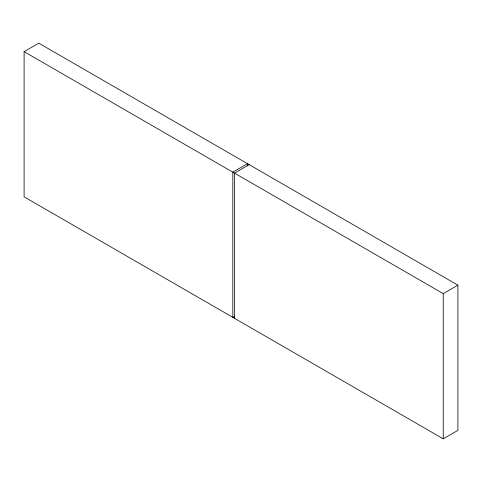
<?xml version="1.0" encoding="UTF-8"?>
<svg xmlns="http://www.w3.org/2000/svg" width="482" height="482" viewBox="0 0 482 482"><rect width="100%" height="100%" fill="white"/><g stroke="black" fill="none" stroke-linecap="round" stroke-linejoin="round"><path stroke-width="0.72" d="M24.1 51.646L38.771 43.175L457.9 285.163L457.9 430.354L443.229 438.825L24.1 196.837L24.1 51.646L443.229 293.628L457.9 285.163M249.176 164.651L234.505 173.122L234.505 318.313M234.74 316.24L232.824 317.349L232.824 172.152L247.495 163.687L247.495 165.941M443.229 293.628L443.229 438.825"/></g></svg>
